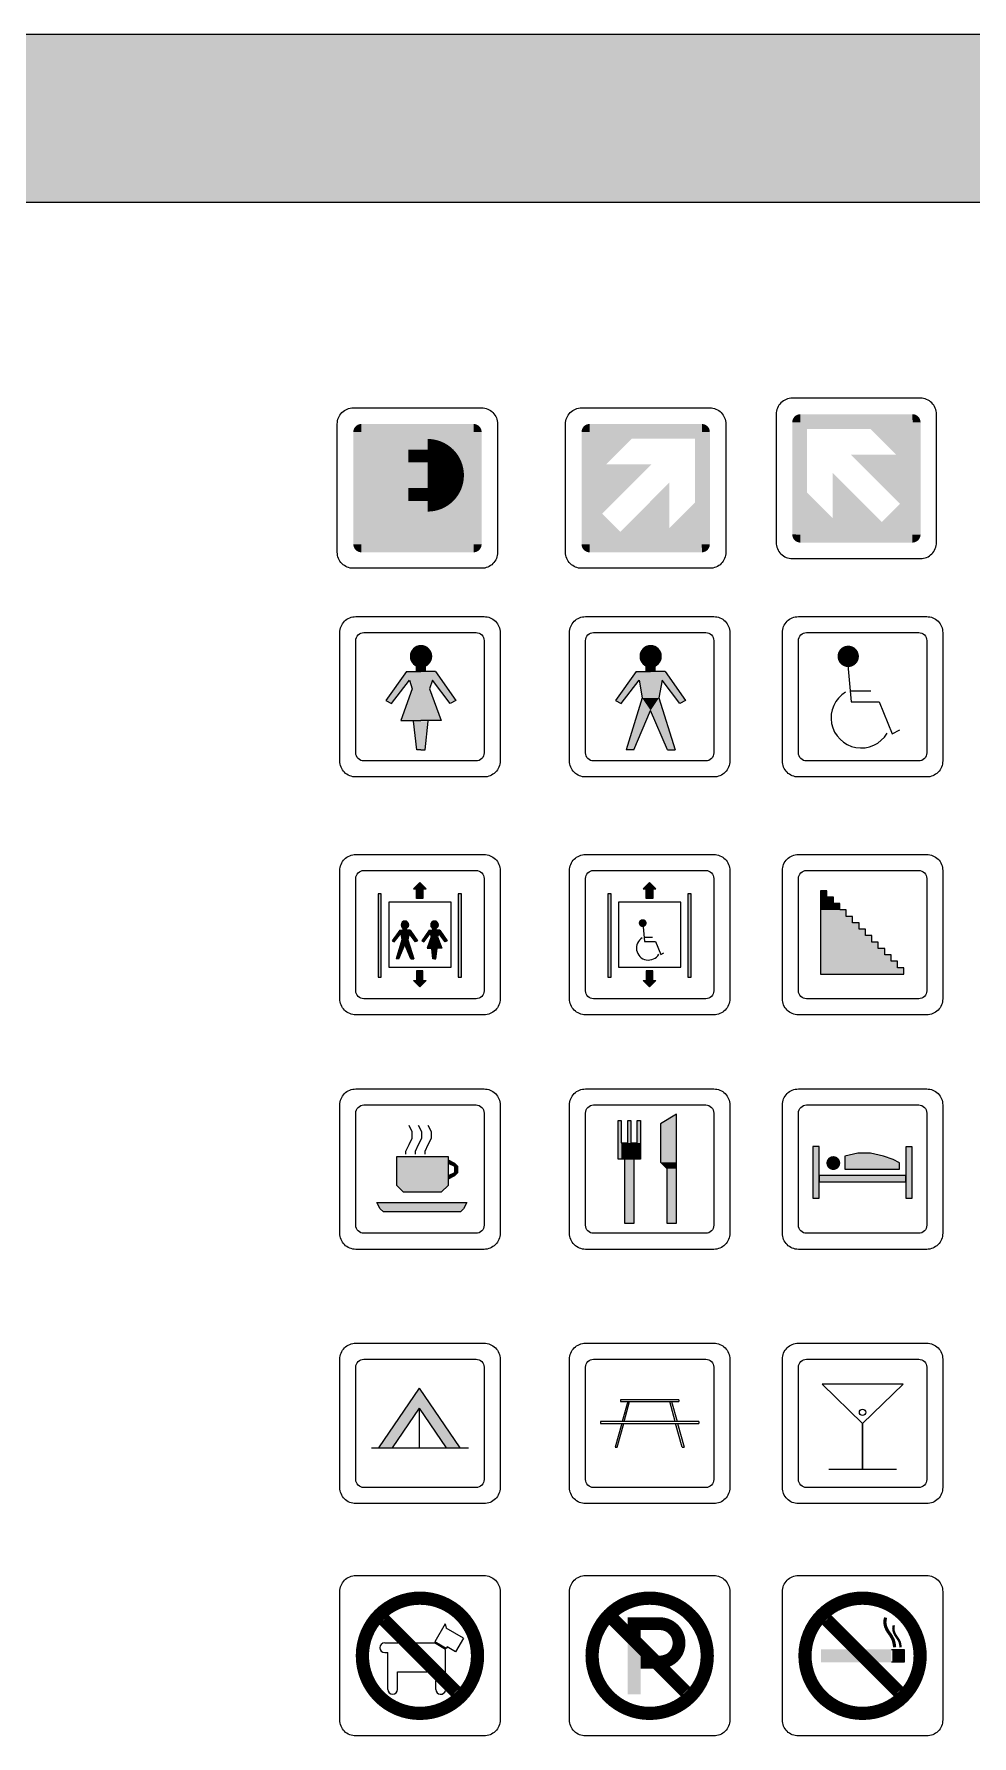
# Model space of a CAD drawing. Extents: x 1216 to 44401, y 2119 to 23617.
# Drawn here: x 32336 to 38187, y 13006 to 23617 of the extents above; entities that cross this region are included whole.
import ezdxf

# ---------------------------------------------------------------- set-up
doc = ezdxf.new("R2010")
doc.units = 0
doc.header["$LTSCALE"] = 10
doc.header["$MEASUREMENT"] = 0
doc.layers.get('0').update_dxf_attribs({"linetype": 'CONTINUOUS'})
doc.layers.add('www.cad-blocks.net', color=7, linetype='CONTINUOUS')

# ---------------------------------------------------------------- blocks, each defined once
blk = doc.blocks.new('41')
blk.add_lwpolyline([(126.506, 201.955), (126.506, 203.955, -0.414214), (126.756, 204.205), (128.756, 204.205, -0.414214), (129.006, 203.955), (129.006, 201.955, -0.414214), (128.756, 201.705), (126.756, 201.705, -0.414214)], format="xyb", close=True)
at = {"color": 5}
for points, const_width in [([(126.819, 203.83, -0.414214), (126.881, 203.892, -0.414214)], 0.125), ([(128.694, 203.83, 0.414214), (128.631, 203.892, 0.414214)], 0.125), ([(127.915, 202.672, 1), (127.915, 203.638, 1)], 0.166), ([(127.915, 203.055, 1), (127.915, 203.255, 1)], 0.2), ([(126.819, 202.08, 0.414214), (126.881, 202.017, 0.414214)], 0.125), ([(128.694, 202.08, -0.414214), (128.631, 202.017, -0.414214)], 0.125)]:
    blk.add_lwpolyline(points, format="xyb", dxfattribs=dict(at, const_width=const_width))
at = {"const_width": 0.2}
blk.add_lwpolyline([(127.915, 202.855, 1), (127.915, 203.455, 1)], format="xyb", dxfattribs=at)
at = {"color": 5}
for points in [[(126.756, 202.08), (126.881, 202.08), (126.756, 203.83), (126.881, 203.83)], [(128.631, 203.83), (128.631, 203.955), (126.881, 203.83), (126.881, 203.955)], [(127.415, 203.83), (126.881, 203.83), (127.415, 202.08), (126.881, 202.08)], [(127.415, 203.555), (128.631, 203.555), (127.415, 203.83), (128.631, 203.83)], [(128.631, 202.08), (128.756, 202.08), (128.631, 203.83), (128.756, 203.83)], [(128.315, 203.555), (128.631, 203.555), (128.315, 202.755), (128.631, 202.755)], [(127.615, 202.955), (127.915, 202.955), (127.615, 203.355), (127.915, 203.355)], [(128.631, 202.355), (128.631, 202.755), (127.615, 202.355), (127.615, 202.755)], [(127.415, 202.08), (128.631, 202.08), (127.415, 202.355), (128.631, 202.355)], [(128.631, 201.955), (128.631, 202.08), (126.881, 201.955), (126.881, 202.08)]]:
    blk.add_solid(points, dxfattribs=at)
for points in [[(127.615, 202.355), (127.615, 203.555), (127.415, 202.355), (127.415, 203.555)], [(127.615, 203.355), (127.915, 203.355), (127.615, 203.555), (127.915, 203.555)], [(127.615, 202.755), (127.915, 202.755), (127.615, 202.955), (127.915, 202.955)]]:
    blk.add_solid(points)
blk = doc.blocks.new('42')
blk.add_lwpolyline([(130.066, 201.955), (130.066, 203.955, -0.414214), (130.316, 204.205), (132.316, 204.205, -0.414214), (132.566, 203.955), (132.566, 201.955, -0.414214), (132.316, 201.705), (130.316, 201.705, -0.414214)], format="xyb", close=True)
at = {"color": 3, "const_width": 0.125}
for points in [[(130.378, 203.83, -0.414214), (130.441, 203.892, -0.414214)], [(132.253, 203.83, 0.414214), (132.191, 203.892, 0.414214)], [(130.378, 202.08, 0.414214), (130.441, 202.017, 0.414214)], [(132.253, 202.08, -0.414214), (132.191, 202.017, -0.414214)]]:
    blk.add_lwpolyline(points, format="xyb", dxfattribs=at)
at = {"color": 3}
for points in [[(130.316, 202.08), (130.441, 202.08), (130.316, 203.83), (130.441, 203.83)], [(132.191, 203.83), (132.191, 203.955), (130.441, 203.83), (130.441, 203.955)], [(130.441, 203.83), (132.191, 203.83), (130.441, 203.724), (132.191, 203.724)], [(132.191, 202.08), (132.316, 202.08), (132.191, 203.83), (132.316, 203.83)], [(130.441, 203.324), (130.695, 203.324), (130.441, 203.724), (131.095, 203.724)], [(132.085, 202.08), (132.191, 202.08), (132.085, 203.724), (132.191, 203.724)], [(130.441, 202.557), (130.635, 202.557), (130.441, 203.324), (131.402, 203.324)], [(130.918, 202.08), (130.918, 202.274), (131.685, 202.08), (131.685, 203.041)], [(131.685, 202.08), (132.085, 202.08), (131.685, 202.334), (132.085, 202.734)], [(130.635, 202.557), (130.635, 202.08), (130.441, 202.557), (130.441, 202.08)], [(130.635, 202.08), (130.635, 202.557), (130.918, 202.08), (130.918, 202.274)], [(132.191, 201.955), (132.191, 202.08), (130.441, 201.955), (130.441, 202.08)]]:
    blk.add_solid(points, dxfattribs=at)
blk = doc.blocks.new('43')
blk.add_lwpolyline([(135.851, 202.107), (135.851, 204.107, 0.414214), (135.601, 204.357), (133.601, 204.357, 0.414214), (133.351, 204.107), (133.351, 202.107, 0.414214), (133.601, 201.857), (135.601, 201.857, 0.414214)], format="xyb", close=True)
at = {"color": 3, "const_width": 0.125}
for points in [[(133.664, 203.982, -0.414214), (133.726, 204.044, -0.414214)], [(135.539, 203.982, 0.414214), (135.476, 204.044, 0.414214)], [(133.664, 202.232, 0.414214), (133.726, 202.169, 0.414214)], [(135.539, 202.232, -0.414214), (135.476, 202.169, -0.414214)]]:
    blk.add_lwpolyline(points, format="xyb", dxfattribs=at)
at = {"color": 3}
for points in [[(133.726, 203.982), (133.726, 204.107), (135.476, 203.982), (135.476, 204.107)], [(133.726, 202.232), (133.601, 202.232), (133.726, 203.982), (133.601, 203.982)], [(135.476, 203.982), (133.726, 203.982), (135.476, 203.876), (133.726, 203.876)], [(133.832, 202.232), (133.726, 202.232), (133.832, 203.876), (133.726, 203.876)], [(135.476, 203.476), (135.222, 203.476), (135.476, 203.876), (134.822, 203.876)], [(135.601, 202.232), (135.476, 202.232), (135.601, 203.982), (135.476, 203.982)], [(135.476, 202.709), (135.282, 202.709), (135.476, 203.476), (134.515, 203.476)], [(134.999, 202.232), (134.999, 202.426), (134.232, 202.232), (134.232, 203.193)], [(134.232, 202.232), (133.832, 202.232), (134.232, 202.486), (133.832, 202.886)], [(135.282, 202.232), (135.282, 202.709), (134.999, 202.232), (134.999, 202.426)], [(135.282, 202.709), (135.282, 202.232), (135.476, 202.709), (135.476, 202.232)], [(133.726, 202.107), (133.726, 202.232), (135.476, 202.107), (135.476, 202.232)]]:
    blk.add_solid(points, dxfattribs=at)
blk = doc.blocks.new('FORMAT')
at = {"true_color": 0x546d8e}
h = blk.add_hatch(color=155, dxfattribs=at)
h.set_gradient(color1=(68, 68, 68), color2=(84, 109, 142), tint=1)
h.paths.add_polyline_path([(4945, 23357), (4945, 22309), (44401, 22309), (44401, 23357)])
at = {"color": 155, "true_color": 0x546d8e}
for p, q in [((4945, 23357), (44401, 23357)), ((4945, 22309), (44401, 22309))]:
    blk.add_line(p, q, dxfattribs=at)
blk = doc.blocks.new('A$C1AA14B1C')
for p, q in [((416, 658), (287, 477)), ((416, 658), (506, 658)), ((478, 658), (478, 692)), ((596, 658), (506, 658)), ((534, 658), (534, 691)), ((596, 658), (724, 477)), ((323, 459), (434, 604)), ((452, 550), (380, 352)), ((434, 604), (452, 550)), ((578, 604), (560, 550)), ((560, 550), (632, 352)), ((688, 459), (578, 604)), ((287, 477), (323, 459)), ((724, 477), (688, 459)), ((380, 352), (506, 352)), ((480, 169), (460, 348)), ((632, 352), (506, 352)), ((532, 169), (552, 348)), ((506, 169), (480, 169)), ((506, 169), (532, 169))]:
    blk.add_line(p, q)
for points in [[(0, 100), (0, 900, -0.414214), (100, 1000), (900, 1000, -0.414214), (1000, 900), (1000, 100, -0.414214), (900, 0), (100, 0, -0.414214)], [(100, 150), (100, 850, -0.414214), (150, 900), (850, 900, -0.414214), (900, 850), (900, 150, -0.414214), (850, 100), (150, 100, -0.414214)]]:
    blk.add_lwpolyline(points, format="xyb", close=True)
at = {"const_width": 66.2}
blk.add_lwpolyline([(474, 752, 1), (540, 752, 1)], format="xyb", close=True, dxfattribs=at)
for start, end in [(90, 270), (90, 270), (270, 90), (270, 90)]:
    blk.add_arc((507, 752), 66.3, start, end)
for points in [[(287, 477), (323, 459), (416, 658), (434, 604)], [(416, 658), (434, 604), (596, 658), (578, 604)], [(478, 692), (478, 658), (534, 691), (534, 658)], [(578, 604), (596, 658), (688, 459), (724, 477)], [(380, 352), (452, 550), (632, 352), (560, 550)], [(434, 604), (452, 550), (578, 604), (560, 550)], [(460, 348), (480, 169), (552, 348), (532, 169)]]:
    blk.add_solid(points)
blk = doc.blocks.new('A$C757B699A')
for p, q in [((416, 658), (287, 477)), ((416, 658), (506, 658)), ((478, 658), (478, 692)), ((596, 658), (506, 658)), ((534, 658), (534, 692)), ((596, 658), (724, 477)), ((323, 459), (434, 604)), ((434, 604), (453, 493)), ((578, 604), (558, 493)), ((688, 459), (578, 604)), ((287, 477), (323, 459)), ((453, 493), (354, 169)), ((558, 493), (658, 169)), ((724, 477), (688, 459)), ((401, 169), (506, 415)), ((611, 169), (506, 415)), ((401, 169), (354, 169)), ((611, 169), (658, 169))]:
    blk.add_line(p, q)
for points in [[(0, 100), (0, 900, -0.414214), (100, 1000), (900, 1000, -0.414214), (1000, 900), (1000, 100, -0.414214), (900, 0), (100, 0, -0.414214)], [(100, 150), (100, 850, -0.414214), (150, 900), (850, 900, -0.414214), (900, 850), (900, 150, -0.414214), (850, 100), (150, 100, -0.414214)]]:
    blk.add_lwpolyline(points, format="xyb", close=True)
at = {"const_width": 66.2}
blk.add_lwpolyline([(473, 752, 1), (539, 752, 1)], format="xyb", close=True, dxfattribs=at)
for start, end in [(90, 270), (270, 90)]:
    blk.add_arc((506, 752), 66.3, start, end)
for points in [[(287, 477), (323, 459), (416, 658), (434, 604)], [(416, 658), (434, 604), (596, 658), (578, 604)], [(478, 658), (478, 692), (534, 658), (534, 692)], [(578, 604), (596, 658), (688, 459), (724, 477)], [(596, 658), (578, 604), (578, 604), (596, 658)], [(434, 604), (453, 493), (578, 604), (558, 493)], [(354, 169), (401, 169), (453, 493), (506, 415)], [(453, 493), (506, 415), (558, 493), (506, 415)], [(558, 493), (506, 415), (658, 169), (611, 169)]]:
    blk.add_solid(points)
blk = doc.blocks.new('A$C092976A0')
for points in [[(0, 100), (0, 900, -0.414214), (100, 1000), (900, 1000, -0.414214), (1000, 900), (1000, 100, -0.414214), (900, 0), (100, 0, -0.414214)], [(100, 150), (100, 850, -0.414214), (150, 900), (850, 900, -0.414214), (900, 850), (900, 150, -0.414214), (850, 100), (150, 100, -0.414214)]]:
    blk.add_lwpolyline(points, format="xyb", close=True)
at = {"const_width": 66.2}
blk.add_lwpolyline([(377, 752, 1), (444, 752, 1)], format="xyb", close=True, dxfattribs=at)
for points in [[(408, 698), (429, 469), (603, 469), (685, 268), (732, 294)], [(423, 537), (552, 537)]]:
    blk.add_lwpolyline(points)
blk.add_lwpolyline([(394, 529, 1.282073), (653, 273, 1.282073)], format="xyb")
blk = doc.blocks.new('A$C7FC92DF8')
for p, q in [((499, 825), (459, 785)), ((459, 785), (539, 785)), ((539, 785), (499, 825)), ((396, 527), (396, 539)), ((416, 527), (416, 539)), ((580, 527), (580, 539)), ((601, 527), (601, 539)), ((374, 527), (327, 461)), ((327, 461), (340, 455)), ((340, 455), (380, 507)), ((387, 467), (351, 349)), ((368, 349), (406, 439)), ((374, 527), (406, 527)), ((380, 507), (387, 467)), ((439, 527), (406, 527)), ((444, 349), (406, 439)), ((432, 507), (425, 467)), ((425, 467), (461, 349)), ((472, 455), (432, 507)), ((439, 527), (485, 461)), ((485, 461), (472, 455)), ((558, 527), (511, 461)), ((511, 461), (524, 455)), ((524, 455), (564, 507)), ((571, 487), (545, 416)), ((558, 527), (590, 527)), ((564, 507), (571, 487)), ((623, 527), (590, 527)), ((617, 507), (610, 487)), ((610, 487), (636, 416)), ((657, 455), (617, 507)), ((623, 527), (670, 461)), ((670, 461), (657, 455)), ((368, 349), (351, 349)), ((444, 349), (461, 349)), ((545, 416), (590, 416)), ((581, 349), (574, 414)), ((590, 349), (581, 349)), ((636, 416), (590, 416)), ((590, 349), (600, 349)), ((600, 349), (607, 414)), ((499, 175), (459, 215)), ((459, 215), (539, 215)), ((539, 215), (499, 175))]:
    blk.add_line(p, q)
for points in [[(0, 100), (0, 900, -0.414214), (100, 1000), (900, 1000, -0.414214), (1000, 900), (1000, 100, -0.414214), (900, 0), (100, 0, -0.414214)], [(100, 150), (100, 850, -0.414214), (150, 900), (850, 900, -0.414214), (900, 850), (900, 150, -0.414214), (850, 100), (150, 100, -0.414214)]]:
    blk.add_lwpolyline(points, format="xyb", close=True)
for points in [[(239, 755), (239, 235), (259, 235), (259, 755)], [(479, 725), (479, 785), (519, 785), (519, 725)], [(739, 755), (739, 235), (759, 235), (759, 755)], [(305, 702), (305, 298), (695, 298), (695, 702)], [(479, 275), (479, 215), (519, 215), (519, 275)]]:
    blk.add_lwpolyline(points, close=True)
at = {"const_width": 24}
for points in [[(394, 561, 1), (418, 561, 1)], [(579, 561, 1), (603, 561, 1)]]:
    blk.add_lwpolyline(points, format="xyb", close=True, dxfattribs=at)
for centre, start, end in [((406, 561), 90, 270), ((406, 561), 270, 90), ((591, 561), 90, 270), ((591, 561), 90, 270), ((591, 561), 270, 90), ((591, 561), 270, 90)]:
    blk.add_arc(centre, 24, start, end)
for points in [[(239, 755), (259, 755), (239, 235), (259, 235)], [(459, 785), (499, 825), (539, 785), (499, 825)], [(479, 725), (479, 785), (519, 725), (519, 785)], [(739, 755), (759, 755), (739, 235), (759, 235)], [(396, 527), (396, 539), (416, 527), (416, 539)], [(580, 539), (580, 527), (601, 539), (601, 527)], [(327, 461), (340, 455), (374, 527), (380, 507)], [(351, 349), (368, 349), (387, 467), (406, 439)], [(374, 527), (380, 507), (439, 527), (432, 507)], [(380, 507), (387, 467), (432, 507), (425, 467)], [(387, 467), (406, 439), (425, 467), (406, 439)], [(425, 467), (406, 439), (461, 349), (444, 349)], [(432, 507), (439, 527), (472, 455), (485, 461)], [(439, 527), (432, 507), (432, 507), (439, 527)], [(511, 461), (524, 455), (558, 527), (564, 507)], [(545, 416), (571, 487), (636, 416), (610, 487)], [(558, 527), (564, 507), (623, 527), (617, 507)], [(564, 507), (571, 487), (617, 507), (610, 487)], [(617, 507), (623, 527), (657, 455), (670, 461)], [(574, 414), (581, 349), (607, 414), (600, 349)], [(459, 215), (499, 175), (539, 215), (499, 175)], [(479, 275), (479, 215), (519, 275), (519, 215)]]:
    blk.add_solid(points)
blk = doc.blocks.new('A$C0A946C7F')
for p, q in [((499, 825), (459, 785)), ((459, 785), (539, 785)), ((539, 785), (499, 825)), ((499, 175), (459, 215)), ((459, 215), (539, 215)), ((539, 215), (499, 175))]:
    blk.add_line(p, q)
for points in [[(0, 100), (0, 900, -0.414214), (100, 1000), (900, 1000, -0.414214), (1000, 900), (1000, 100, -0.414214), (900, 0), (100, 0, -0.414214)], [(100, 150), (100, 850, -0.414214), (150, 900), (850, 900, -0.414214), (900, 850), (900, 150, -0.414214), (850, 100), (150, 100, -0.414214)]]:
    blk.add_lwpolyline(points, format="xyb", close=True)
for points in [[(239, 755), (239, 235), (259, 235), (259, 755)], [(479, 725), (479, 785), (519, 785), (519, 725)], [(739, 755), (739, 235), (759, 235), (759, 755)], [(305, 702), (305, 298), (695, 298), (695, 702)], [(479, 275), (479, 215), (519, 215), (519, 275)]]:
    blk.add_lwpolyline(points, close=True)
at = {"const_width": 24}
blk.add_lwpolyline([(444, 572, 1), (469, 572, 1)], format="xyb", close=True, dxfattribs=at)
for points in [[(459, 548), (468, 457), (537, 457), (570, 376), (589, 387)], [(465, 484), (517, 484)]]:
    blk.add_lwpolyline(points)
blk.add_lwpolyline([(454, 481, 1.282073), (557, 378, 1.282073)], format="xyb")
for points in [[(239, 755), (259, 755), (239, 235), (259, 235)], [(459, 785), (499, 825), (539, 785), (499, 825)], [(479, 725), (479, 785), (519, 725), (519, 785)], [(739, 755), (759, 755), (739, 235), (759, 235)], [(459, 215), (499, 175), (539, 215), (499, 175)], [(479, 275), (479, 215), (519, 275), (519, 215)]]:
    blk.add_solid(points)
blk = doc.blocks.new('A$C467500FA')
for p, q in [((238, 774), (238, 254)), ((278, 774), (238, 774)), ((278, 734), (278, 774)), ((318, 734), (278, 734)), ((318, 694), (318, 734)), ((358, 694), (318, 694)), ((358, 654), (358, 694)), ((398, 654), (358, 654)), ((398, 614), (398, 654)), ((438, 614), (398, 614)), ((438, 574), (438, 614)), ((478, 574), (438, 574)), ((478, 534), (478, 574)), ((518, 534), (478, 534)), ((518, 494), (518, 534)), ((558, 494), (518, 494)), ((558, 454), (558, 494)), ((598, 454), (558, 454)), ((598, 414), (598, 454)), ((638, 414), (598, 414)), ((638, 374), (638, 414)), ((678, 374), (638, 374)), ((678, 334), (678, 374)), ((718, 334), (678, 334)), ((718, 294), (718, 334)), ((238, 254), (758, 254)), ((758, 294), (718, 294)), ((758, 254), (758, 294))]:
    blk.add_line(p, q)
for points in [[(0, 100), (0, 900, -0.414214), (100, 1000), (900, 1000, -0.414214), (1000, 900), (1000, 100, -0.414214), (900, 0), (100, 0, -0.414214)], [(100, 150), (100, 850, -0.414214), (150, 900), (850, 900, -0.414214), (900, 850), (900, 150, -0.414214), (850, 100), (150, 100, -0.414214)]]:
    blk.add_lwpolyline(points, format="xyb", close=True)
for points in [[(238, 774), (238, 734), (278, 774), (278, 734)], [(238, 734), (238, 694), (318, 734), (318, 694)], [(238, 694), (238, 654), (358, 694), (358, 654)], [(238, 654), (238, 614), (398, 654), (398, 614)], [(238, 614), (238, 574), (438, 614), (438, 574)], [(238, 574), (238, 534), (478, 574), (478, 534)], [(238, 534), (238, 494), (518, 534), (518, 494)], [(238, 494), (238, 454), (558, 494), (558, 454)], [(238, 454), (238, 414), (598, 454), (598, 414)], [(238, 414), (238, 374), (638, 414), (638, 374)], [(238, 374), (238, 334), (678, 374), (678, 334)], [(238, 294), (238, 334), (718, 294), (718, 334)], [(238, 254), (238, 294), (758, 254), (758, 294)]]:
    blk.add_solid(points)
blk = doc.blocks.new('A$C72F61A1E')
for p, q in [((452, 733), (432, 773)), ((512, 733), (492, 773)), ((572, 733), (552, 773)), ((412, 613), (432, 653)), ((432, 653), (452, 693)), ((452, 693), (452, 733)), ((472, 613), (492, 653)), ((492, 653), (512, 693)), ((512, 693), (512, 733)), ((532, 613), (552, 653)), ((552, 653), (572, 693)), ((572, 693), (572, 733)), ((355, 398), (355, 578)), ((355, 578), (675, 578)), ((412, 593), (412, 613)), ((472, 593), (472, 613)), ((532, 593), (532, 613)), ((675, 578), (675, 398)), ((675, 558), (715, 538)), ((675, 538), (715, 518)), ((715, 538), (735, 518)), ((715, 478), (675, 458)), ((715, 458), (675, 438)), ((715, 518), (715, 478)), ((735, 478), (715, 458)), ((735, 518), (735, 478)), ((395, 358), (355, 398)), ((395, 358), (635, 358)), ((675, 398), (635, 358)), ((232, 293), (792, 293)), ((252, 253), (232, 293)), ((272, 233), (252, 253)), ((752, 233), (272, 233)), ((772, 253), (752, 233)), ((792, 293), (772, 253))]:
    blk.add_line(p, q)
for points in [[(0, 100), (0, 900, -0.414214), (100, 1000), (900, 1000, -0.414214), (1000, 900), (1000, 100, -0.414214), (900, 0), (100, 0, -0.414214)], [(100, 150), (100, 850, -0.414214), (150, 900), (850, 900, -0.414214), (900, 850), (900, 150, -0.414214), (850, 100), (150, 100, -0.414214)]]:
    blk.add_lwpolyline(points, format="xyb", close=True)
for points in [[(355, 578), (355, 398), (675, 578), (675, 398)], [(675, 558), (675, 538), (715, 538), (715, 518)], [(715, 538), (735, 518), (715, 458), (735, 478)], [(715, 478), (715, 458), (675, 458), (675, 438)], [(355, 398), (395, 358), (675, 398), (635, 358)], [(232, 293), (252, 253), (792, 293), (772, 253)], [(252, 253), (272, 233), (772, 253), (752, 233)]]:
    blk.add_solid(points)
blk = doc.blocks.new('A$C47BE7189')
for p, q in [((303, 563), (303, 803)), ((303, 803), (323, 803)), ((323, 803), (323, 663)), ((363, 663), (363, 803)), ((363, 803), (383, 803)), ((383, 803), (383, 663)), ((423, 663), (423, 803)), ((423, 803), (443, 803)), ((443, 803), (443, 563)), ((667, 843), (567, 783)), ((567, 783), (567, 543)), ((667, 163), (667, 843)), ((323, 663), (363, 663)), ((383, 663), (423, 663)), ((443, 563), (303, 563)), ((343, 563), (343, 163)), ((403, 163), (403, 563)), ((567, 543), (607, 503)), ((607, 503), (607, 163)), ((343, 163), (403, 163)), ((607, 163), (667, 163))]:
    blk.add_line(p, q)
for points in [[(0, 100), (0, 900, -0.414214), (100, 1000), (900, 1000, -0.414214), (1000, 900), (1000, 100, -0.414214), (900, 0), (100, 0, -0.414214)], [(100, 150), (100, 850, -0.414214), (150, 900), (850, 900, -0.414214), (900, 850), (900, 150, -0.414214), (850, 100), (150, 100, -0.414214)]]:
    blk.add_lwpolyline(points, format="xyb", close=True)
for points in [[(303, 803), (323, 803), (303, 563), (323, 563)], [(363, 803), (383, 803), (363, 663), (383, 663)], [(423, 803), (443, 803), (423, 663), (443, 663)], [(567, 543), (667, 543), (567, 783), (667, 843)], [(323, 663), (323, 563), (443, 663), (443, 563)], [(343, 563), (403, 563), (343, 163), (403, 163)], [(567, 543), (607, 503), (667, 543), (667, 503)], [(607, 503), (607, 163), (667, 503), (667, 163)]]:
    blk.add_solid(points)
blk = doc.blocks.new('A$C00D44F49')
for p, q in [((470, 600), (390, 580)), ((390, 580), (390, 500)), ((550, 600), (470, 600)), ((630, 580), (550, 600)), ((690, 560), (630, 580)), ((730, 540), (690, 560)), ((730, 500), (730, 540)), ((390, 500), (730, 500))]:
    blk.add_line(p, q)
for points in [[(0, 100), (0, 900, -0.414214), (100, 1000), (900, 1000, -0.414214), (1000, 900), (1000, 100, -0.414214), (900, 0), (100, 0, -0.414214)], [(100, 150), (100, 850, -0.414214), (150, 900), (850, 900, -0.414214), (900, 850), (900, 150, -0.414214), (850, 100), (150, 100, -0.414214)]]:
    blk.add_lwpolyline(points, format="xyb", close=True)
for points in [[(189, 642), (189, 320), (230, 320), (230, 642)], [(770, 640), (770, 320), (810, 320), (810, 640)], [(230, 460), (230, 420), (770, 420), (770, 460)]]:
    blk.add_lwpolyline(points, close=True)
at = {"const_width": 43}
blk.add_lwpolyline([(296, 538, 1), (339, 538, 1)], format="xyb", close=True, dxfattribs=at)
for points in [[(189, 642), (230, 642), (189, 320), (230, 320)], [(770, 640), (810, 640), (770, 320), (810, 320)], [(390, 580), (470, 600), (630, 580), (550, 600)], [(390, 580), (630, 580), (730, 540), (690, 560)], [(390, 580), (390, 500), (730, 540), (730, 500)], [(230, 460), (230, 420), (770, 460), (770, 420)]]:
    blk.add_solid(points)
blk = doc.blocks.new('A$C08D05112')
for p, q in [((495, 720), (241, 347)), ((495, 720), (749, 347)), ((495, 594), (327, 347)), ((495, 594), (495, 347)), ((495, 594), (663, 347)), ((198, 347), (802, 347))]:
    blk.add_line(p, q)
for points in [[(0, 100), (0, 900, -0.414214), (100, 1000), (900, 1000, -0.414214), (1000, 900), (1000, 100, -0.414214), (900, 0), (100, 0, -0.414214)], [(100, 150), (100, 850, -0.414214), (150, 900), (850, 900, -0.414214), (900, 850), (900, 150, -0.414214), (850, 100), (150, 100, -0.414214)]]:
    blk.add_lwpolyline(points, format="xyb", close=True)
for points in [[(241, 347), (327, 347), (495, 720), (495, 594)], [(495, 720), (495, 594), (749, 347), (663, 347)]]:
    blk.add_solid(points)
blk = doc.blocks.new('A$C449A5AC6')
for p, q in [((681, 647), (681, 636)), ((807, 511), (807, 500)), ((285, 352), (297, 352)), ((703, 352), (715, 352))]:
    blk.add_line(p, q)
for points in [[(0, 100), (0, 900, -0.414214), (100, 1000), (900, 1000, -0.414214), (1000, 900), (1000, 100, -0.414214), (900, 0), (100, 0, -0.414214)], [(100, 150), (100, 850, -0.414214), (150, 900), (850, 900, -0.414214), (900, 850), (900, 150, -0.414214), (850, 100), (150, 100, -0.414214)]]:
    blk.add_lwpolyline(points, format="xyb", close=True)
for points in [[(681, 647), (319, 647)], [(319, 647), (319, 636), (681, 636)], [(364, 636), (329, 511)], [(341, 511), (375, 636)], [(659, 511), (625, 636)], [(636, 636), (671, 511)], [(193, 511), (193, 500), (807, 500)], [(807, 511), (193, 511)], [(326, 500), (285, 352)], [(297, 352), (338, 500)], [(703, 352), (662, 500)], [(674, 500), (715, 352)]]:
    blk.add_lwpolyline(points)
blk = doc.blocks.new('A$C4AC55977')
for points in [[(0, 100), (0, 900, -0.414214), (100, 1000), (900, 1000, -0.414214), (1000, 900), (1000, 100, -0.414214), (900, 0), (100, 0, -0.414214)], [(100, 150), (100, 850, -0.414214), (150, 900), (850, 900, -0.414214), (900, 850), (900, 150, -0.414214), (850, 100), (150, 100, -0.414214)]]:
    blk.add_lwpolyline(points, format="xyb", close=True)
blk.add_lwpolyline([(711, 213), (500, 213), (500, 500), (753, 745), (500, 745), (247, 745), (500, 500), (500, 213), (289, 213)])
blk.add_circle((500, 569), 19.8)
blk = doc.blocks.new('A$C694D73BD')
for p, q in [((658, 699), (593, 586)), ((658, 699), (664, 673)), ((772, 610), (664, 673)), ((280, 580), (363, 580)), ((477, 580), (590, 580)), ((660, 539), (590, 580)), ((663, 545), (593, 586)), ((660, 397), (660, 539)), ((669, 556), (663, 545)), ((722, 525), (669, 556)), ((772, 610), (722, 525)), ((280, 520), (300, 520)), ((300, 290), (300, 520)), ((360, 290), (360, 400)), ((360, 400), (543, 400)), ((600, 290), (600, 343))]:
    blk.add_line(p, q)
blk.add_lwpolyline([(0, 100), (0, 900, -0.414214), (100, 1000), (900, 1000, -0.414214), (1000, 900), (1000, 100, -0.414214), (900, 0), (100, 0, -0.414214)], format="xyb", close=True)
at = {"color": 1, "const_width": 82.5}
for points in [[(754, 246, 1), (246, 754, -0.374867)], [(754, 246, -1), (246, 754, 0.374867)]]:
    blk.add_lwpolyline(points, format="xyb", dxfattribs=at)
blk.add_lwpolyline([(276, 724), (724, 276)], dxfattribs=at)
for centre, start, end in [((280, 550), 90, 270), ((330, 290), 180, 0), ((630, 290), 180, 348.5239)]:
    blk.add_arc(centre, 30, start, end)
blk = doc.blocks.new('A$C27556146')
blk.add_line((624, 432), (594, 506))
blk.add_lwpolyline([(0, 100), (0, 900, -0.414214), (100, 1000), (900, 1000, -0.414214), (1000, 900), (1000, 100, -0.414214), (900, 0), (100, 0, -0.414214)], format="xyb", close=True)
at = {"color": 1, "const_width": 82.5}
for points in [[(754, 246, 1), (246, 754, -0.374867)], [(754, 246, -1), (246, 754, 0.374867)]]:
    blk.add_lwpolyline(points, format="xyb", dxfattribs=at)
blk.add_lwpolyline([(276, 724), (724, 276)], dxfattribs=at)
at = {"const_width": 80}
blk.add_lwpolyline([(609, 469, 0.821223), (563, 700, 0.821223)], format="xyb", dxfattribs=at)
for points in [[(443, 613), (443, 740), (363, 693), (363, 740)], [(443, 660), (443, 740), (563, 660), (563, 740)], [(363, 260), (363, 580), (443, 260), (443, 500)], [(443, 420), (443, 500), (523, 420)], [(557, 500), (563, 500), (624, 432)], [(624, 432), (563, 500), (594, 506)]]:
    blk.add_solid(points)
blk = doc.blocks.new('A$C49604C26')
for p, q in [((688, 540), (688, 460)), ((696, 540), (696, 460)), ((704, 540), (704, 460)), ((712, 540), (712, 460)), ((720, 540), (720, 460)), ((728, 540), (728, 460)), ((736, 540), (736, 460)), ((744, 540), (744, 460)), ((752, 540), (752, 460))]:
    blk.add_line(p, q)
blk.add_lwpolyline([(0, 100), (0, 900, -0.414214), (100, 1000), (900, 1000, -0.414214), (1000, 900), (1000, 100, -0.414214), (900, 0), (100, 0, -0.414214)], format="xyb", close=True)
at = {"color": 1, "const_width": 82.5}
for points in [[(754, 246, 1), (246, 754, -0.374867)], [(754, 246, -1), (246, 754, 0.374867)]]:
    blk.add_lwpolyline(points, format="xyb", dxfattribs=at)
blk.add_lwpolyline([(276, 724), (724, 276)], dxfattribs=at)
for points, const_width in [([(700, 553), (698, 570), (695, 584), (692, 596), (688, 606), (683, 615), (678, 624), (673, 632), (667, 640), (660, 650), (654, 660), (649, 670), (644, 682), (641, 694), (639, 708), (640, 722), (644, 738)], 20), ([(737, 552), (736, 564), (734, 575), (732, 584), (729, 592), (725, 598), (721, 605), (717, 611), (713, 617), (708, 624), (703, 632), (699, 640), (696, 648), (693, 658), (692, 668), (693, 679), (695, 690)], 15)]:
    blk.add_lwpolyline(points, dxfattribs=dict(const_width=const_width))
blk.add_lwpolyline([(680, 540), (760, 540), (760, 460), (680, 460)])
for points in [[(240, 460), (483, 460), (240, 540), (403, 540)], [(517, 540), (680, 540), (597, 460), (680, 460)]]:
    blk.add_solid(points)

msp = doc.modelspace()

# ---------------------------------------------------------------- block references
at = {"xscale": 400, "yscale": 400, "zscale": 400}
for name in ['43', '41', '42']:
    msp.add_blockref(name, (-16375, -60396), dxfattribs=at)
for name, p in [('A$C1AA14B1C', (34243, 18985)), ('A$C757B699A', (35676, 18985)), ('A$C092976A0', (37004, 18985)), ('A$C7FC92DF8', (34243, 17502)), ('A$C0A946C7F', (35676, 17502)), ('A$C467500FA', (37004, 17502)), ('A$C72F61A1E', (34243, 16040)), ('A$C47BE7189', (35676, 16040)), ('A$C00D44F49', (37004, 16040)), ('A$C08D05112', (34243, 14455)), ('A$C449A5AC6', (35676, 14455)), ('A$C4AC55977', (37004, 14455)), ('A$C694D73BD', (34243, 13006)), ('A$C27556146', (35676, 13006)), ('A$C49604C26', (37004, 13006))]:
    msp.add_blockref(name, p)
at = {"layer": 'www.cad-blocks.net'}
msp.add_blockref('FORMAT', (0, 260), dxfattribs=at)

doc.saveas('drawing.dxf')
